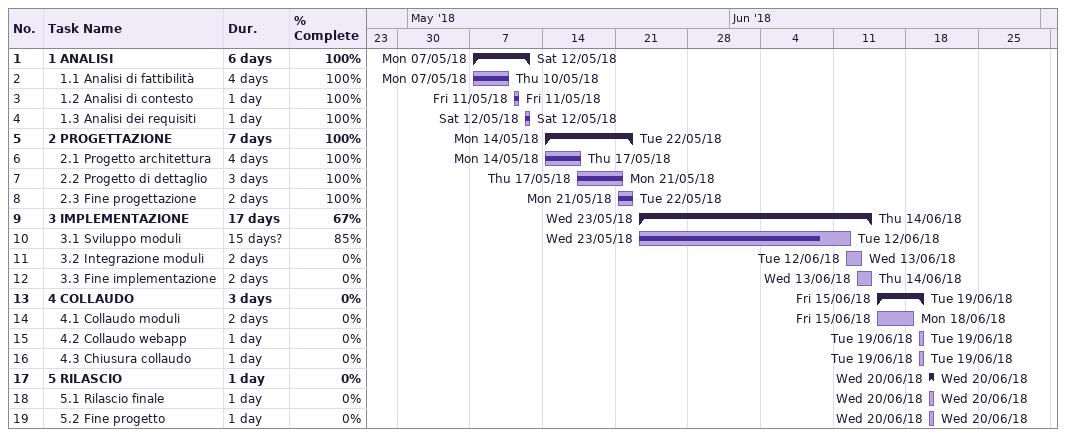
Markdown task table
| ID | Level | Task | Duration | Start | Finish | % complete |
|---|---|---|---|---|---|---|
| 1 | 1 | **1 ANALISI** | 6d | 2018-05-07 | 2018-05-12 | 100 |
| 2 | 2 | 1.1 Analisi di fattibilità | 4d | 2018-05-07 | 2018-05-10 | 100 |
| 3 | 2 | 1.2 Analisi di contesto | 1d | 2018-05-11 | 2018-05-11 | 100 |
| 4 | 2 | 1.3 Analisi dei requisiti | 1d | 2018-05-12 | 2018-05-12 | 100 |
| 5 | 1 | **2 PROGETTAZIONE** | 7d | 2018-05-14 | 2018-05-22 | 100 |
| 6 | 2 | 2.1 Progetto architettura | 4d | 2018-05-14 | 2018-05-17 | 100 |
| 7 | 2 | 2.2 Progetto di dettaglio | 3d | 2018-05-17 | 2018-05-21 | 100 |
| 8 | 2 | 2.3 Fine progettazione | 2d | 2018-05-21 | 2018-05-22 | 100 |
| 9 | 1 | **3 IMPLEMENTAZIONE** | 17d | 2018-05-23 | 2018-06-14 | 67 |
| 10 | 2 | 3.1 Sviluppo moduli | 15d? | 2018-05-23 | 2018-06-12 | 85 |
| 11 | 2 | 3.2 Integrazione moduli | 2d | 2018-06-12 | 2018-06-13 | 0 |
| 12 | 2 | 3.3 Fine implementazione | 2d | 2018-06-13 | 2018-06-14 | 0 |
| 13 | 1 | **4 COLLAUDO** | 3d | 2018-06-15 | 2018-06-19 | 0 |
| 14 | 2 | 4.1 Collaudo moduli | 2d | 2018-06-15 | 2018-06-18 | 0 |
| 15 | 2 | 4.2 Collaudo webapp | 1d | 2018-06-19 | 2018-06-19 | 0 |
| 16 | 2 | 4.3 Chiusura collaudo | 1d | 2018-06-19 | 2018-06-19 | 0 |
| 17 | 1 | **5 RILASCIO** | 1d | 2018-06-20 | 2018-06-20 | 0 |
| 18 | 2 | 5.1 Rilascio finale | 1d | 2018-06-20 | 2018-06-20 | 0 |
| 19 | 2 | 5.2 Fine progetto | 1d | 2018-06-20 | 2018-06-20 | 0 |
